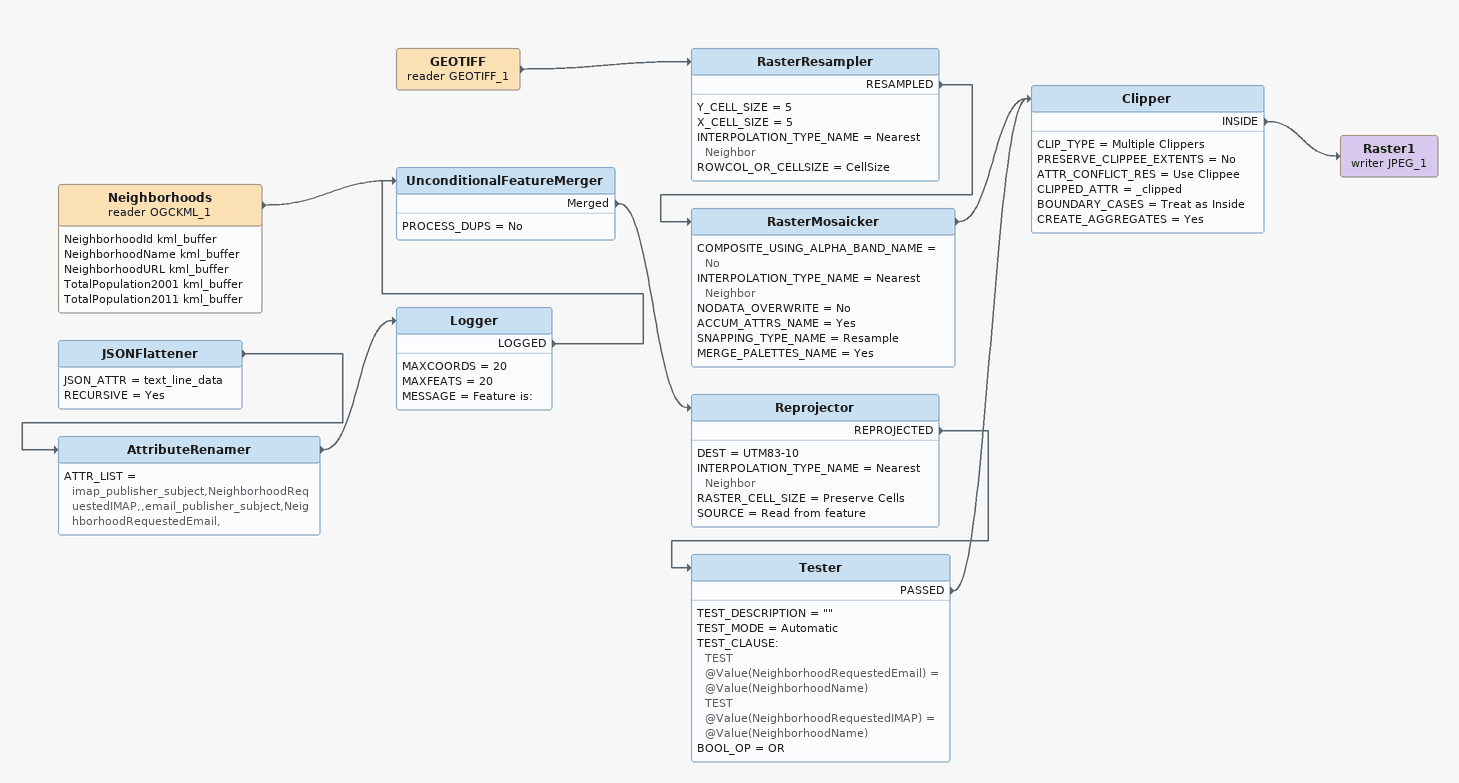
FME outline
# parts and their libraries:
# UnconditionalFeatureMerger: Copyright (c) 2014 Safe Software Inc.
Neighborhoods (reader OGCKML_1)
    attributes: NeighborhoodId kml_buffer, NeighborhoodName kml_buffer, NeighborhoodURL kml_buffer, TotalPopulation2001 kml_buffer, TotalPopulation2011 kml_buffer
    -> UnconditionalFeatureMerger
JSONFlattener
    JSON_ATTR = text_line_data
    RECURSIVE = Yes
    -> AttributeRenamer
AttributeRenamer
    ATTR_LIST = imap_publisher_subject,NeighborhoodRequestedIMAP,,email_publisher_subject,NeighborhoodRequestedEmail,
    -> Logger
Logger
    MAXCOORDS = 20
    MAXFEATS = 20
    MESSAGE = Feature is:
    LOGGED -> UnconditionalFeatureMerger
UnconditionalFeatureMerger
    PROCESS_DUPS = No
    Merged -> Reprojector
Reprojector
    DEST = UTM83-10
    INTERPOLATION_TYPE_NAME = Nearest Neighbor
    RASTER_CELL_SIZE = Preserve Cells
    SOURCE = Read from feature
    REPROJECTED -> Tester
Tester
    TEST_DESCRIPTION = ""
    TEST_MODE = Automatic
    TEST_CLAUSE:
      TEST @Value(NeighborhoodRequestedEmail) = @Value(NeighborhoodName)
      TEST @Value(NeighborhoodRequestedIMAP) = @Value(NeighborhoodName)
    BOOL_OP = OR
    PASSED -> Clipper
GEOTIFF (reader GEOTIFF_1)
    -> RasterResampler
RasterResampler
    Y_CELL_SIZE = 5
    X_CELL_SIZE = 5
    INTERPOLATION_TYPE_NAME = Nearest Neighbor
    ROWCOL_OR_CELLSIZE = CellSize
    RESAMPLED -> RasterMosaicker
RasterMosaicker
    COMPOSITE_USING_ALPHA_BAND_NAME = No
    INTERPOLATION_TYPE_NAME = Nearest Neighbor
    NODATA_OVERWRITE = No
    ACCUM_ATTRS_NAME = Yes
    SNAPPING_TYPE_NAME = Resample
    MERGE_PALETTES_NAME = Yes
    -> Clipper
Clipper
    CLIP_TYPE = Multiple Clippers
    PRESERVE_CLIPPEE_EXTENTS = No
    ATTR_CONFLICT_RES = Use Clippee
    CLIPPED_ATTR = _clipped
    BOUNDARY_CASES = Treat as Inside
    CREATE_AGGREGATES = Yes
    INSIDE -> Raster1 (writer JPEG_1)
Raster1 (writer JPEG_1)
